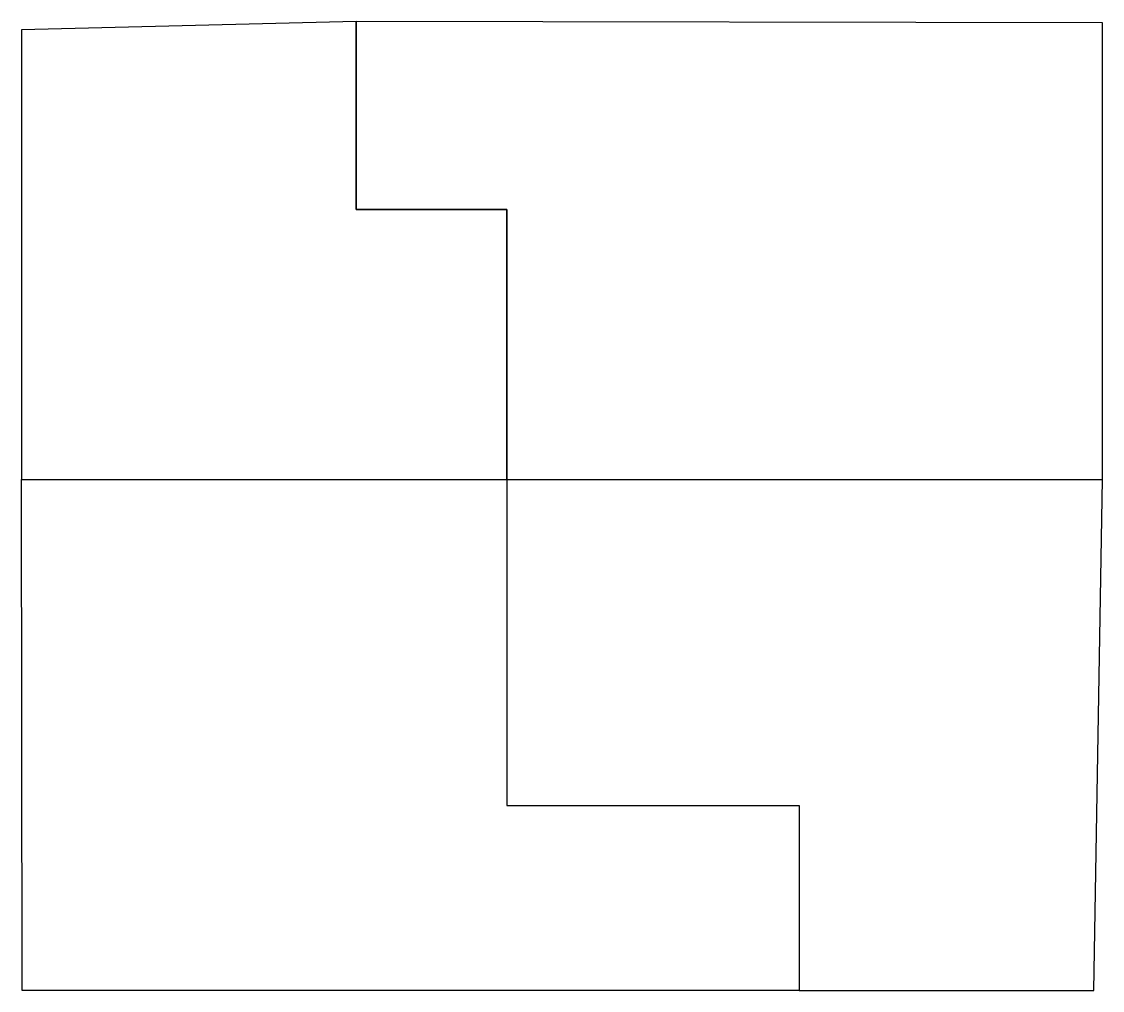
# Model space of a CAD drawing. Header units: feet. Extents: x 13095140 to 13095352, y 453097 to 453286.
import ezdxf

# ---------------------------------------------------------------- set-up
doc = ezdxf.new("R2010")
doc.units = ezdxf.units.FT
doc.header["$MEASUREMENT"] = 0
doc.layers.add('0-BLOCK DELINIATION', color=170, linetype='Continuous')

msp = doc.modelspace()

# ---------------------------------------------------------------- linework, layer by layer
at = {"layer": '0-BLOCK DELINIATION', "flags": 128}
for points in [[(13095140.4, 453284.32), (13095140.4, 453196.44), (13095235.27, 453196.44), (13095235.27, 453249.22), (13095205.79, 453249.22), (13095205.79, 453285.92), (13095140.4, 453284.32)], [(13095205.79, 453285.92), (13095205.79, 453249.22), (13095235.27, 453249.22), (13095235.27, 453196.44), (13095351.73, 453196.44), (13095351.73, 453285.71), (13095205.79, 453285.92)], [(13095292.47, 453096.56), (13095140.5, 453096.56), (13095140.4, 453196.44), (13095235.27, 453196.44), (13095235.27, 453132.7), (13095292.47, 453132.7), (13095292.47, 453096.56)], [(13095235.27, 453196.44), (13095235.27, 453132.7), (13095292.47, 453132.7), (13095292.47, 453096.56), (13095350.07, 453096.56), (13095351.73, 453196.44)]]:
    msp.add_lwpolyline(points, dxfattribs=at)

doc.saveas('drawing.dxf')
